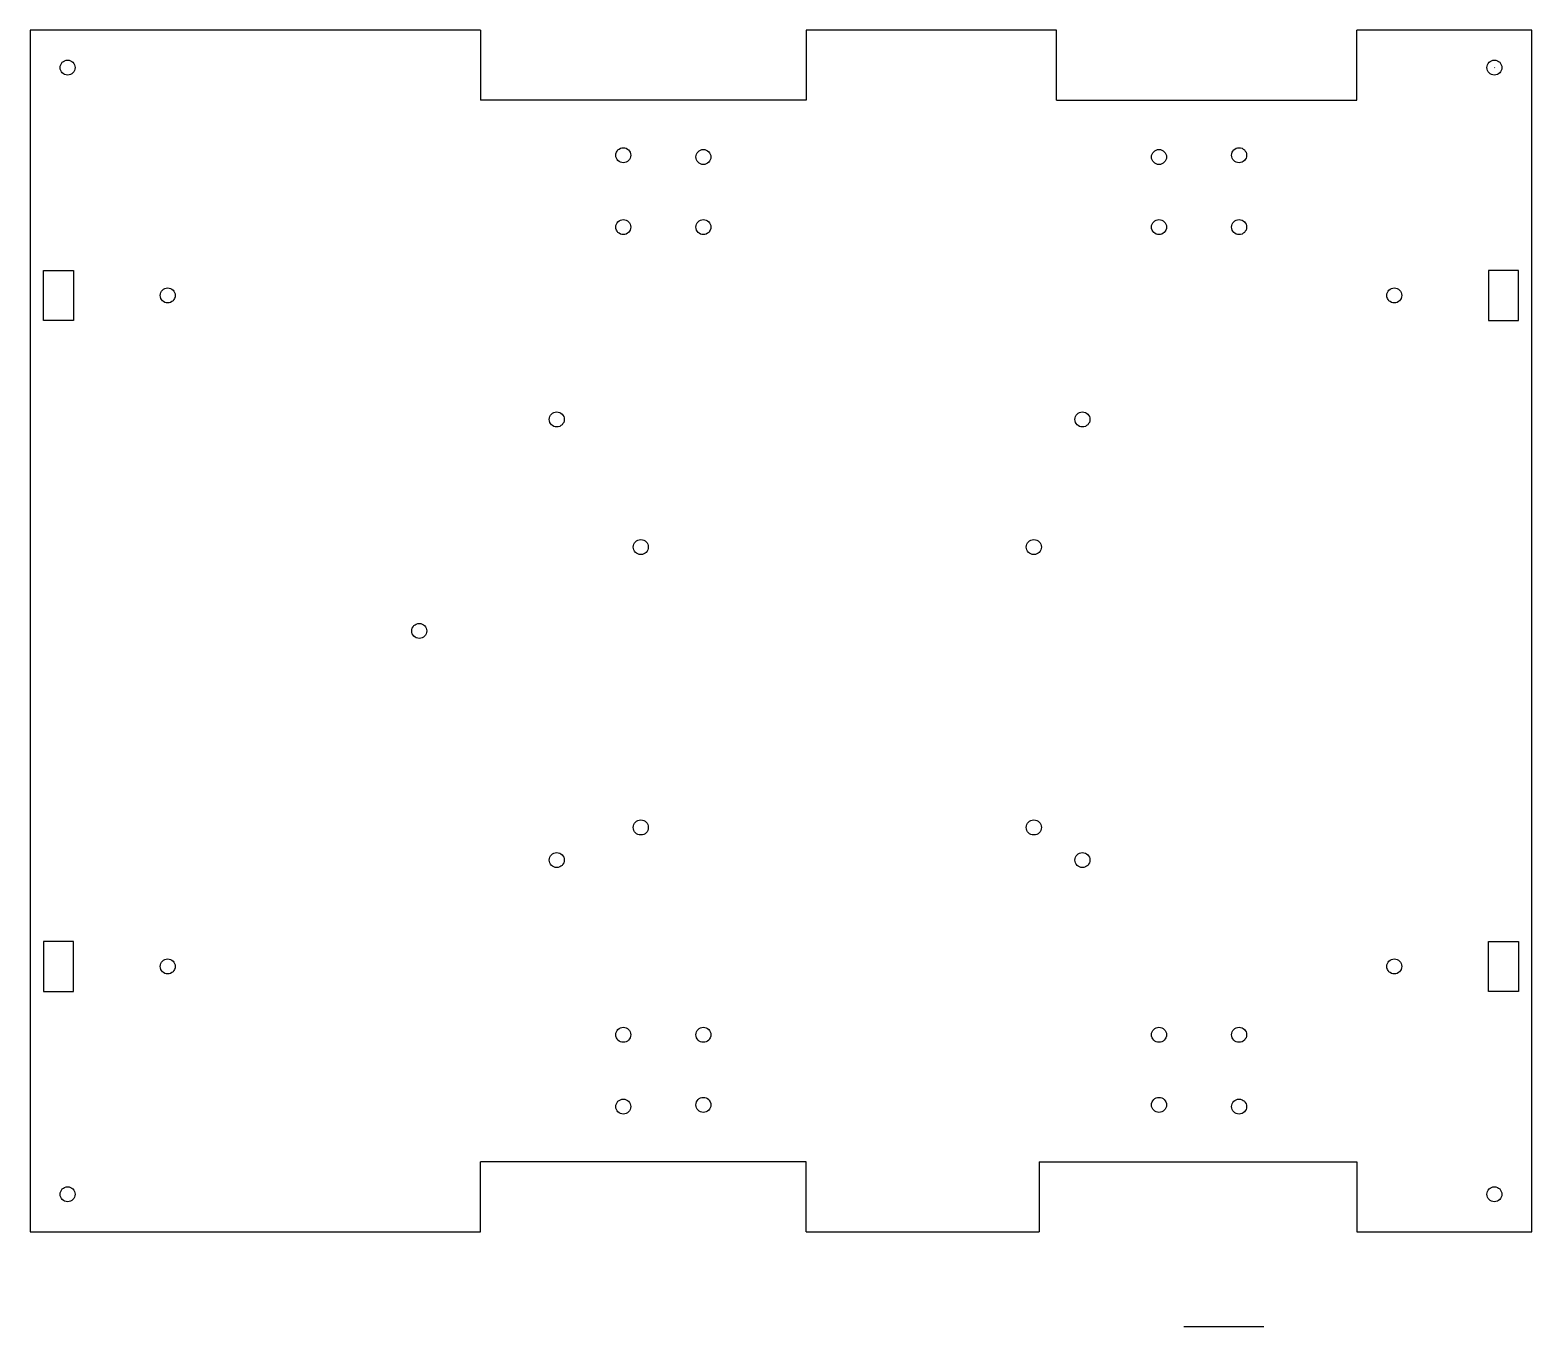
# Model space of a CAD drawing. Header units: millimetres. Extents: x -150 to 150, y -139 to 120.
import ezdxf

# ---------------------------------------------------------------- set-up
doc = ezdxf.new("R2010")
doc.units = ezdxf.units.MM

msp = doc.modelspace()

# ---------------------------------------------------------------- linework, layer by layer
at = {"color": 7, "linetype": 'Continuous', "lineweight": 25}
for p, q in [((-150, 120), (-150, -120)), ((-60, 120), (-150, 120)), ((-60, 120), (-60, 106)), ((5, 120), (5, 106)), ((55, 120), (5, 120)), ((55, 106), (55, 120)), ((115, 106), (115, 120)), ((150, 120), (115, 120)), ((150, -120), (150, 120)), ((5, 106), (-60, 106)), ((55, 106), (115, 106)), ((-147.3, 72), (-141.3, 72)), ((-147.3, 62), (-147.3, 72)), ((-141.3, 72), (-141.3, 62)), ((141.3, 72), (141.3, 62)), ((147.3, 72), (141.3, 72)), ((147.3, 62), (147.3, 72)), ((-141.3, 62), (-147.3, 62)), ((141.3, 62), (147.3, 62)), ((-141.3, -62), (-147.3, -62)), ((-147.3, -62), (-147.3, -72)), ((-141.3, -72), (-141.3, -62)), ((141.3, -62), (147.3, -62)), ((141.3, -72), (141.3, -62)), ((147.3, -62), (147.3, -72)), ((-147.3, -72), (-141.3, -72)), ((147.3, -72), (141.3, -72)), ((5, -106), (-60, -106)), ((-60, -120), (-60, -106)), ((5, -120), (5, -106)), ((51.57, -106), (115, -106)), ((51.57, -106), (51.57, -120)), ((115, -106), (115, -120)), ((-150, -120), (-60, -120)), ((5, -120), (51.57, -120)), ((115, -120), (150, -120))]:
    msp.add_line(p, q, dxfattribs=at)
at = {"color": 7, "linetype": 'Continuous'}
for p, q in [((142.56, 112.49), (142.49, 112.46)), ((96.43, -139), (80.48, -139))]:
    msp.add_line(p, q, dxfattribs=at)
at = {"color": 7, "linetype": 'Continuous', "lineweight": 25}
for centre in [(-142.5, 112.5), (142.5, 112.5), (-31.5, 95), (-15.5, 94.65), (75.5, 94.65), (91.5, 95), (-31.5, 80.65), (-15.5, 80.65), (75.5, 80.65), (91.5, 80.65), (-122.5, 67), (122.5, 67), (-44.79, 42.24), (60.21, 42.24), (-28, 16.75), (50.5, 16.75), (-72.26, 0), (-28, -39.25), (50.5, -39.25), (-44.79, -45.76), (60.21, -45.76), (-122.5, -67), (122.5, -67), (-31.5, -80.65), (-15.5, -80.65), (75.5, -80.65), (91.5, -80.65), (-31.5, -95), (-15.5, -94.65), (75.5, -94.65), (91.5, -95), (-142.5, -112.5), (142.5, -112.5)]:
    msp.add_circle(centre, 1.5, dxfattribs=at)

doc.saveas('drawing.dxf')
